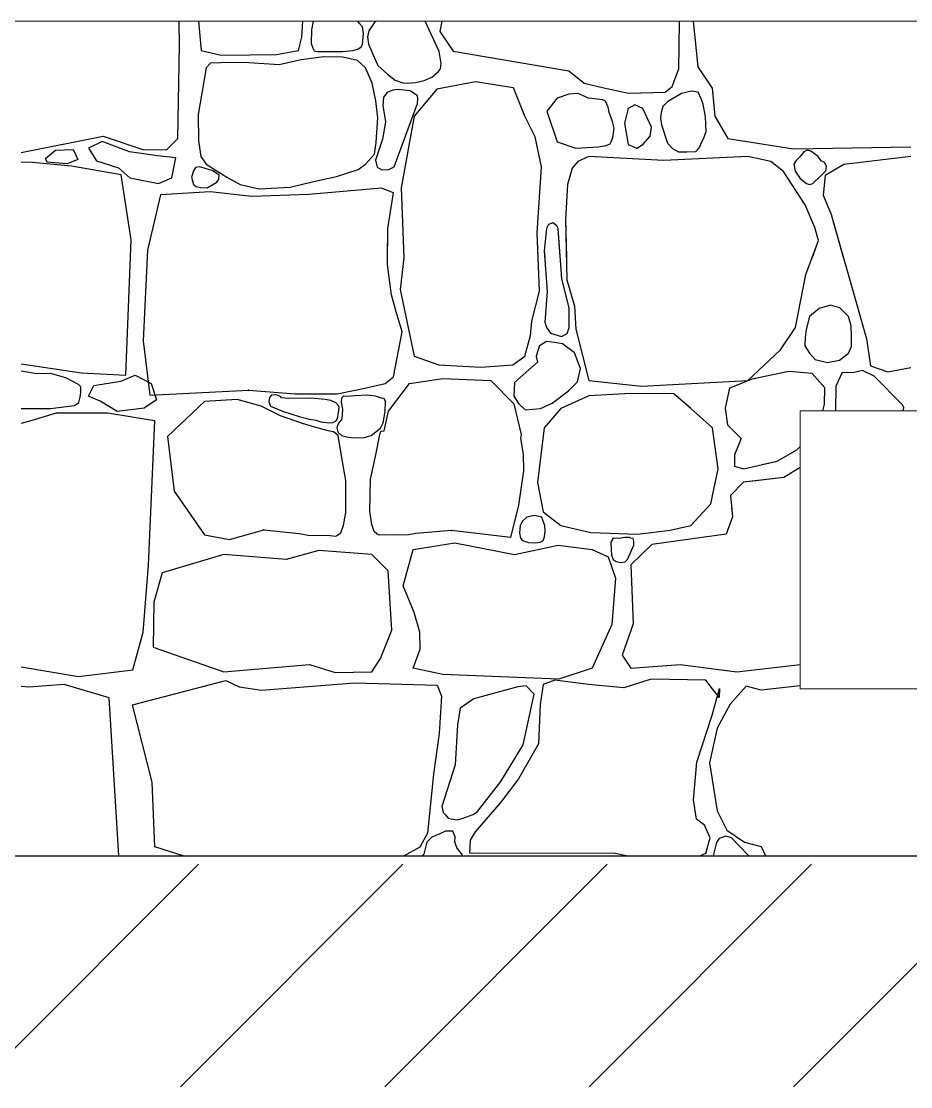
# Model space of a CAD drawing. Header units: feet. Extents: x -10410 to 374725, y -46422 to 88923.
# Drawn here: x 301213 to 302013, y -1258 to -300 of the extents above; entities that cross this region are included whole.
import ezdxf

# ---------------------------------------------------------------- set-up
doc = ezdxf.new("R2010")
doc.units = ezdxf.units.FT
doc.header["$MEASUREMENT"] = 0
for name, color, linetype, lineweight, true_color in [('2D - Общий_Ном._пера__118', 7, 'Continuous', 5, 0x573938), ('Конструктив - Стены Несущие_Ном._пера__87', 7, 'Continuous', 25, 0x6a6a6a), ('Местность - Рельеф_Ном._пера__93', 7, 'Continuous', 25, 0xa2a233)]:
    doc.layers.add(name, color=color, linetype=linetype, lineweight=lineweight, true_color=true_color)
doc.layers.add('Интерьер - Мебель_Ном._пера__7', color=7, linetype='Continuous', lineweight=20)
doc.layers.add('Конструктив - Перекрытия_Ном._пера__1', color=7, linetype='Continuous', lineweight=20)

# ---------------------------------------------------------------- blocks, each defined once
blk = doc.blocks.new('*X122')
at = {"layer": 'Конструктив - Стены Несущие_Ном._пера__87', "linetype": 'Continuous'}
for p, q in [((301355.03, -321.73), (301354.58, -300)), ((301372.03, -300), (301374.32, -326.23)), ((301464.89, -314.17), (301465.93, -300)), ((301475.07, -300), (301473.61, -307.78)), ((301516.79, -301.87), (301515.45, -300)), ((301519.52, -305.04), (301516.79, -301.87)), ((301520.44, -311.03), (301519.52, -305.04)), ((301530.57, -300.43), (301525.24, -308.52)), ((301531.75, -300), (301530.57, -300.43)), ((301588.65, -327.06), (301575.88, -300)), ((301590.87, -300), (301589.02, -309.1)), ((301804.42, -322.6), (301804.65, -300)), ((301816.88, -300), (301821.09, -341.05)), ((301462.06, -326.23), (301464.89, -314.17)), ((301473.61, -307.78), (301473.48, -319.93)), ((301519.65, -320.84), (301520.44, -311.03)), ((301525.24, -308.52), (301524.03, -313.95)), ((301524.03, -313.95), (301524.99, -320.62)), ((301589.02, -309.1), (301601.15, -326.94)), ((301353.54, -405.2), (301355.03, -321.73)), ((301473.48, -319.93), (301475, -324.14)), ((301475, -324.14), (301476, -326.52)), ((301510.89, -326.26), (301515.23, -325.18)), ((301515.23, -325.18), (301518.44, -322.83)), ((301518.44, -322.83), (301519.65, -320.84)), ((301524.99, -320.62), (301533.29, -339.82)), ((301803.95, -342.75), (301804.42, -322.6)), ((301374.32, -326.23), (301392.56, -330.32)), ((301392.56, -330.32), (301418.03, -330)), ((301418.03, -330), (301442.14, -329.9)), ((301442.14, -329.9), (301462.06, -326.23)), ((301464.47, -334.72), (301444.45, -339.12)), ((301484.81, -331.89), (301464.47, -334.72)), ((301476, -326.52), (301478.94, -327.06)), ((301478.94, -327.06), (301501.57, -327.06)), ((301501.9, -332.2), (301484.81, -331.89)), ((301501.57, -327.06), (301510.89, -326.26)), ((301515.1, -335.14), (301501.9, -332.2)), ((301522.23, -341.95), (301515.1, -335.14)), ((301590.4, -337.96), (301588.65, -327.06)), ((301601.15, -326.94), (301705.17, -344.64)), ((301379.04, -341.95), (301371.8, -383.78)), ((301382.81, -337.76), (301379.04, -341.95)), ((301391.83, -337.44), (301382.81, -337.76)), ((301412.69, -337.13), (301391.83, -337.44)), ((301444.45, -339.12), (301412.69, -337.13)), ((301528.1, -355.58), (301522.23, -341.95)), ((301533.29, -339.82), (301542.11, -347.44)), ((301588.03, -345.26), (301589.76, -342.65)), ((301589.76, -342.65), (301590.4, -337.96)), ((301705.17, -344.64), (301718.92, -355.56)), ((301797.93, -358.48), (301803.95, -342.75)), ((301821.09, -341.05), (301833.97, -360.13)), ((301542.11, -347.44), (301549.03, -352.84)), ((301549.03, -352.84), (301555.85, -355.36)), ((301567.29, -355.11), (301574.89, -353.3)), ((301574.89, -353.3), (301582.02, -350.17)), ((301582.02, -350.17), (301588.03, -345.26)), ((301531.46, -371.62), (301528.1, -355.58)), ((301546.96, -361.86), (301541.65, -364)), ((301551.71, -361.23), (301546.96, -361.86)), ((301562.29, -362.38), (301551.71, -361.23)), ((301555.85, -355.36), (301560.04, -355.67)), ((301560.04, -355.67), (301567.29, -355.11)), ((301569.06, -366.86), (301562.29, -362.38)), ((301586.54, -360.87), (301565.98, -385.14)), ((301621.22, -354.43), (301586.54, -360.87)), ((301655.4, -359.88), (301621.22, -354.43)), ((301665.55, -385.14), (301655.4, -359.88)), ((301718.92, -355.56), (301736.72, -359.7)), ((301736.72, -359.7), (301758.75, -364.69)), ((301758.75, -364.69), (301791.87, -363.59)), ((301791.87, -363.59), (301797.93, -358.48)), ((301815.31, -362.83), (301806.6, -364.8)), ((301821.53, -363.7), (301815.31, -362.83)), ((301824.07, -369.78), (301821.53, -363.7)), ((301833.97, -360.13), (301836.45, -385.14)), ((301533.34, -386.82), (301531.46, -371.62)), ((301538.57, -368.32), (301537.9, -375.98)), ((301541.65, -364), (301538.57, -368.32)), ((301568.91, -373.92), (301569.32, -369.67)), ((301569.32, -369.67), (301569.06, -366.86)), ((301694.53, -369.04), (301685.37, -380.68)), ((301705.11, -365.42), (301694.53, -369.04)), ((301713.11, -364.83), (301705.11, -365.42)), ((301714.83, -365.61), (301713.11, -364.83)), ((301722.76, -369.04), (301714.83, -365.61)), ((301735.7, -370.54), (301722.76, -369.04)), ((301738.12, -371.77), (301735.7, -370.54)), ((301740.49, -377.24), (301738.12, -371.77)), ((301793.85, -372.26), (301789.79, -376.53)), ((301806.6, -364.8), (301793.85, -372.26)), ((301825.84, -374.42), (301824.07, -369.78)), ((301537.9, -375.98), (301540.19, -390)), ((301548.15, -430.96), (301568.91, -373.92)), ((301685.37, -380.68), (301694.53, -408.42)), ((301741.34, -381.92), (301740.49, -377.24)), ((301744.46, -390.03), (301741.34, -381.92)), ((301758.43, -378.45), (301755.21, -391.58)), ((301764.52, -375.21), (301758.43, -378.45)), ((301771.56, -378.45), (301764.52, -375.21)), ((301779.48, -395.3), (301771.56, -378.45)), ((301788.21, -381.89), (301787.45, -387.15)), ((301789.79, -376.53), (301788.21, -381.89)), ((301827.95, -385.72), (301825.84, -374.42)), ((301371.8, -383.78), (301372.12, -407.58)), ((301531.77, -408.94), (301533.34, -386.82)), ((301540.19, -390), (301539.04, -397.45)), ((301565.98, -385.14), (301554.34, -449.54)), ((301674.72, -403.72), (301665.55, -385.14)), ((301746.05, -396.04), (301744.46, -390.03)), ((301755.21, -391.58), (301758.43, -410.65)), ((301787.45, -387.15), (301788.4, -393.07)), ((301828.52, -399.03), (301827.95, -385.72)), ((301836.45, -385.14), (301848.09, -405.45)), ((301539.04, -397.45), (301537.48, -406)), ((301744.75, -404.44), (301746.05, -396.04)), ((301778.24, -403.22), (301779.48, -395.3)), ((301788.4, -393.07), (301793.85, -409.41)), ((301826.27, -405.58), (301828.52, -399.03)), ((301212.66, -417.92), (301286.17, -403.22)), ((301285.27, -407.96), (301273.2, -414.14)), ((301309.99, -417.38), (301285.27, -407.96)), ((301286.17, -403.22), (301321.84, -415.11)), ((301343.14, -415.61), (301353.54, -405.2)), ((301372.12, -407.58), (301374.11, -421.52)), ((301530.2, -419.42), (301531.77, -408.94)), ((301537.48, -406), (301531.35, -424.85)), ((301680.41, -430.96), (301674.72, -403.72)), ((301694.53, -408.42), (301711.37, -414.12)), ((301731.68, -412.88), (301738.81, -411.62)), ((301738.81, -411.62), (301742.3, -410.28)), ((301742.3, -410.28), (301743.32, -408.42)), ((301743.32, -408.42), (301744.75, -404.44)), ((301758.43, -410.65), (301766.27, -413.92)), ((301766.27, -413.92), (301771.56, -410.65)), ((301771.56, -410.65), (301778.24, -403.22)), ((301793.85, -409.41), (301798.46, -414.39)), ((301822.83, -412.72), (301824.07, -409.41)), ((301824.07, -409.41), (301826.27, -405.58)), ((301848.09, -405.45), (301907.29, -414.61)), ((301234.34, -423.26), (301243.47, -415.91)), ((301243.47, -415.91), (301259.36, -415.32)), ((301259.36, -415.32), (301263.48, -424.15)), ((301273.2, -414.14), (301280.26, -425.33)), ((301335.31, -420.91), (301309.99, -417.38)), ((301321.84, -415.11), (301343.14, -415.61)), ((301351.8, -422.68), (301335.31, -420.91)), ((301522.23, -428.44), (301530.2, -419.42)), ((301711.37, -414.12), (301731.68, -412.88)), ((301798.46, -414.39), (301803.73, -417.22)), ((301803.73, -417.22), (301811.15, -417.31)), ((301811.15, -417.31), (301819.38, -417.12)), ((301819.38, -417.12), (301821.06, -415.11)), ((301821.06, -415.11), (301822.83, -412.72)), ((301907.29, -414.61), (302012.62, -412.96)), ((301916.56, -417.31), (301913.23, -421.55)), ((301919.71, -415.96), (301916.56, -417.31)), ((301922.89, -416.6), (301919.71, -415.96)), ((301929.33, -421.55), (301922.89, -416.6)), ((301222.77, -427), (301212.66, -426.49)), ((301257.69, -430.22), (301222.77, -427)), ((301235.81, -426.5), (301234.34, -423.26)), ((301253.77, -427.97), (301235.81, -426.5)), ((301263.48, -424.15), (301253.77, -427.97)), ((301302.47, -438.1), (301257.69, -430.22)), ((301280.26, -425.33), (301299.99, -431.8)), ((301347.97, -440.63), (301351.8, -422.68)), ((301373.29, -430.85), (301369.22, -431.52)), ((301384.94, -434.55), (301373.29, -430.85)), ((301374.11, -421.52), (301379.04, -428.44)), ((301379.04, -428.44), (301397.38, -439.97)), ((301515.63, -433.15), (301522.23, -428.44)), ((301531.35, -424.85), (301532.74, -431.22)), ((301713.35, -426.01), (301708.15, -431.95)), ((301723.26, -421.55), (301713.35, -426.01)), ((301790.63, -425.26), (301723.26, -421.55)), ((301866.07, -421.55), (301790.63, -425.26)), ((301886.73, -426.01), (301866.07, -421.55)), ((301898.12, -434.92), (301886.73, -426.01)), ((301909.63, -425.22), (301907.53, -428.48)), ((301907.53, -428.48), (301908.65, -434.72)), ((301913.23, -421.55), (301909.63, -425.22)), ((301932.09, -425.46), (301929.33, -421.55)), ((301935.03, -427), (301932.09, -425.46)), ((301936.92, -430.18), (301935.03, -427)), ((301952.36, -428.73), (301935.77, -438.64)), ((301936.39, -434.48), (301936.92, -430.18)), ((302012.62, -421.66), (301952.36, -428.73)), ((301299.99, -431.8), (301310.29, -440.63)), ((301311.43, -496.36), (301302.47, -438.1)), ((301367.53, -434.55), (301365.88, -440.07)), ((301365.88, -440.07), (301367.53, -446.68)), ((301369.22, -431.52), (301367.53, -434.55)), ((301390.58, -438.19), (301384.94, -434.55)), ((301390.28, -441.83), (301390.58, -438.19)), ((301397.38, -439.97), (301409.65, -446.68)), ((301475.58, -443.95), (301496.13, -439.44)), ((301496.13, -439.44), (301515.63, -433.15)), ((301532.74, -431.22), (301537.01, -433.51)), ((301537.01, -433.51), (301543.16, -433.2)), ((301543.16, -433.2), (301548.15, -430.96)), ((301676.7, -490.16), (301680.41, -430.96)), ((301708.15, -431.95), (301703.94, -446.81)), ((301917.69, -464.89), (301898.12, -434.92)), ((301908.65, -434.72), (301913.23, -441.36)), ((301929.33, -441.36), (301936.39, -434.48)), ((301935.77, -438.64), (301934.03, -456.22)), ((301310.29, -440.63), (301336.19, -445.93)), ((301336.19, -445.93), (301347.97, -440.63)), ((301367.53, -446.68), (301369.95, -448.44)), ((301369.95, -448.44), (301373.95, -449.35)), ((301373.95, -449.35), (301379.9, -449.66)), ((301379.9, -449.66), (301384.94, -446.68)), ((301384.94, -446.68), (301388.64, -444.56)), ((301388.64, -444.56), (301390.28, -441.83)), ((301409.65, -446.68), (301426.73, -450.66)), ((301426.73, -450.66), (301454.62, -449.09)), ((301454.62, -449.09), (301475.58, -443.95)), ((301536.61, -450.04), (301471.41, -455.71)), ((301547.53, -454.13), (301536.61, -450.04)), ((301554.34, -449.54), (301556.82, -512.7)), ((301703.94, -446.81), (301702.21, -478.02)), ((301913.23, -441.36), (301918.81, -445.77)), ((301918.81, -445.77), (301921.66, -446.61)), ((301921.66, -446.61), (301924.6, -445.73)), ((301924.6, -445.73), (301926.64, -443.62)), ((301926.64, -443.62), (301929.33, -441.36)), ((301337.74, -455.95), (301326.08, -505.69)), ((301382.54, -453.21), (301337.74, -455.95)), ((301419.89, -457.38), (301382.54, -453.21)), ((301471.41, -455.71), (301419.89, -457.38)), ((301542.45, -486.22), (301547.53, -454.13)), ((301934.03, -456.22), (301941.07, -473.8)), ((301926.36, -485.2), (301917.69, -464.89)), ((301702.21, -478.02), (301703.45, -532.26)), ((301941.07, -473.8), (301962.52, -549.6)), ((301541.94, -518.74), (301542.45, -486.22)), ((301684.9, -486.22), (301683.04, -506.36)), ((301686.76, -482.7), (301684.9, -486.22)), ((301690.7, -481.27), (301686.76, -482.7)), ((301694.47, -483.79), (301690.7, -481.27)), ((301695.52, -486.22), (301694.47, -483.79)), ((301698.7, -531.62), (301695.52, -486.22)), ((301929.82, -497.09), (301926.36, -485.2)), ((301306.73, -617.96), (301311.43, -496.36)), ((301678.68, -542.66), (301676.7, -490.16)), ((301918.43, -527.56), (301929.82, -497.09)), ((301326.08, -505.69), (301322.19, -587.1)), ((301683.04, -506.36), (301685.79, -542.87)), ((301556.82, -512.7), (301553.35, -541.18)), ((301545.78, -545.92), (301541.94, -518.74)), ((301705.5, -557.67), (301698.7, -531.62)), ((301703.45, -532.26), (301710.13, -556.04)), ((301909.02, -575.11), (301918.43, -527.56)), ((301553.35, -541.18), (301565.98, -601.12)), ((301671.99, -569.66), (301678.68, -542.66)), ((301685.79, -542.87), (301683.62, -570.47)), ((301549.95, -561.09), (301545.78, -545.92)), ((301940.51, -555.18), (301930.3, -558.1)), ((301948.76, -557.67), (301940.51, -555.18)), ((301962.52, -549.6), (301972.92, -585.27)), ((301555.28, -579.1), (301549.95, -561.09)), ((301705.33, -575.11), (301705.5, -557.67)), ((301710.13, -556.04), (301711.37, -576.6)), ((301930.3, -558.1), (301921.53, -565.26)), ((301956.75, -565.26), (301948.76, -557.67)), ((301670.75, -582.54), (301671.99, -569.66)), ((301683.62, -570.47), (301684.9, -575.11)), ((301921.53, -565.26), (301918.73, -576.96)), ((301959.06, -573.86), (301956.75, -565.26)), ((301959.33, -583.24), (301959.06, -573.86)), ((301547.53, -619.45), (301555.28, -579.1)), ((301665.55, -601.12), (301670.75, -582.54)), ((301684.9, -575.11), (301688.59, -580.25)), ((301688.59, -580.25), (301698.53, -583.33)), ((301698.53, -583.33), (301703.62, -580.7)), ((301703.62, -580.7), (301705.33, -575.11)), ((301711.37, -576.6), (301723.26, -622.91)), ((301895.64, -595.17), (301909.02, -575.11)), ((301918.73, -576.96), (301917.56, -584.2)), ((301959.37, -592.24), (301959.33, -583.24)), ((301322.19, -587.1), (301328.17, -636.12)), ((301678.85, -591.77), (301677.02, -597.18)), ((301684.9, -587.83), (301678.85, -591.77)), ((301692.3, -588.73), (301684.9, -587.83)), ((301699.29, -589.85), (301692.3, -588.73)), ((301710.31, -598.15), (301699.29, -589.85)), ((301917.56, -584.2), (301917.47, -591.67)), ((301917.47, -591.67), (301921.53, -598.39)), ((301956.75, -598.39), (301959.37, -592.24)), ((301972.92, -585.27), (301976.39, -609.79)), ((301565.98, -601.12), (301588.28, -608.79)), ((301654.65, -608.79), (301665.55, -601.12)), ((301677.02, -597.18), (301675.64, -601.4)), ((301675.64, -601.4), (301677.02, -606.35)), ((301715.71, -612.14), (301710.31, -598.15)), ((301866.07, -622.91), (301895.64, -595.17)), ((301921.53, -598.39), (301926.77, -604.02)), ((301948.55, -604.72), (301956.75, -598.39)), ((301212.66, -607.77), (301266.85, -615.98)), ((301588.28, -608.79), (301625.92, -611.02)), ((301625.92, -611.02), (301654.65, -608.79)), ((301677.02, -606.35), (301656.26, -624.77)), ((301712.86, -624.22), (301715.71, -612.14)), ((301926.77, -604.02), (301937.9, -606.77)), ((301937.9, -606.77), (301948.55, -604.72)), ((301976.39, -609.79), (301991.99, -614.99)), ((301991.99, -614.99), (302012.62, -611.19)), ((301216.05, -615.17), (301212.66, -614.38)), ((301226.74, -616.93), (301216.05, -615.17)), ((301238.87, -616.72), (301226.74, -616.93)), ((301252.58, -620.35), (301238.87, -616.72)), ((301258.48, -623.6), (301252.58, -620.35)), ((301266.85, -615.98), (301306.73, -617.96)), ((301302.11, -623.62), (301315.11, -618.2)), ((301315.11, -618.2), (301329.55, -625.42)), ((301539.94, -625.46), (301547.53, -619.45)), ((301561.77, -625.64), (301591.74, -620.93)), ((301591.74, -620.93), (301634.84, -622.91)), ((301870.13, -621.67), (301849.58, -629.85)), ((301903.08, -614.74), (301870.13, -621.67)), ((301924.13, -616.47), (301903.08, -614.74)), ((301935.27, -629.35), (301924.13, -616.47)), ((301950.9, -615.72), (301945.32, -628.11)), ((301960.59, -616.07), (301950.9, -615.72)), ((301969.23, -613.84), (301960.59, -616.07)), ((301979.61, -618.95), (301969.23, -613.84)), ((302005.37, -644.71), (301979.61, -618.95)), ((301264.04, -626.35), (301258.48, -623.6)), ((301266.14, -628.67), (301264.04, -626.35)), ((301266.19, -633.79), (301266.14, -628.67)), ((301273.22, -636.98), (301277.92, -627.23)), ((301277.92, -627.23), (301302.11, -623.62)), ((301328.17, -636.12), (301416.89, -631.63)), ((301329.55, -625.42), (301334.25, -640.23)), ((301416.89, -631.63), (301459.03, -634.79)), ((301496.76, -634.79), (301521.77, -629.79)), ((301521.77, -629.79), (301539.94, -625.46)), ((301542.86, -650.34), (301561.77, -625.64)), ((301634.84, -622.91), (301655.81, -643.95)), ((301656.26, -624.77), (301655.66, -636.97)), ((301690.22, -643.29), (301704.89, -632.02)), ((301704.89, -632.02), (301712.86, -624.22)), ((301723.26, -622.91), (301770.57, -627.87)), ((301770.57, -627.87), (301866.07, -622.91)), ((301849.58, -629.85), (301845.84, -647.78)), ((301935.03, -644.21), (301935.27, -629.35)), ((301945.32, -628.11), (301944.99, -650)), ((301264.54, -642.61), (301265.7, -637.76)), ((301265.7, -637.76), (301266.19, -633.79)), ((301283.69, -641.31), (301273.22, -636.98)), ((301298.86, -650.7), (301283.69, -641.31)), ((301334.25, -640.23), (301323.05, -647.81)), ((301377.56, -641.6), (301344.29, -673.3)), ((301406.73, -640), (301377.56, -641.6)), ((301428.52, -645.89), (301406.73, -640)), ((301435.9, -638.16), (301435.25, -642.1)), ((301437.64, -636.14), (301435.9, -638.16)), ((301441.25, -635.8), (301437.64, -636.14)), ((301443.83, -636.31), (301441.25, -635.8)), ((301445.78, -637.22), (301443.83, -636.31)), ((301446.84, -638.39), (301445.78, -637.22)), ((301453.29, -638.93), (301446.84, -638.39)), ((301473.19, -638.86), (301453.29, -638.93)), ((301459.03, -634.79), (301496.76, -634.79)), ((301485.96, -640.03), (301473.19, -638.86)), ((301491, -640.85), (301485.96, -640.03)), ((301495.57, -643.02), (301491, -640.85)), ((301500.65, -638.86), (301500.41, -642.62)), ((301502.49, -637.07), (301500.65, -638.86)), ((301504.72, -637.28), (301502.49, -637.07)), ((301512.69, -636.73), (301504.72, -637.28)), ((301523.84, -636.2), (301512.69, -636.73)), ((301531.16, -636.91), (301523.84, -636.2)), ((301536.63, -638.86), (301531.16, -636.91)), ((301539.05, -639.17), (301536.63, -638.86)), ((301540.26, -641.85), (301539.05, -639.17)), ((301655.66, -636.97), (301659.97, -643.57)), ((301723.26, -636.53), (301698, -648.18)), ((301760.91, -634.55), (301723.26, -636.53)), ((301799.55, -634.8), (301760.91, -634.55)), ((301814.9, -648.18), (301799.55, -634.8)), ((301212.66, -647.93), (301238.87, -647.93)), ((301238.87, -647.93), (301260.63, -645.25)), ((301260.63, -645.25), (301264.54, -642.61)), ((301323.05, -647.81), (301298.86, -650.7)), ((301445.66, -654.71), (301428.52, -645.89)), ((301435.25, -642.1), (301436.94, -645.89)), ((301436.94, -645.89), (301447.69, -650.38)), ((301447.69, -650.38), (301462.73, -655.23)), ((301497.41, -644.69), (301495.57, -643.02)), ((301498.52, -646.91), (301497.41, -644.69)), ((301498.01, -652.07), (301498.27, -649.45)), ((301498.27, -649.45), (301498.52, -646.91)), ((301500.41, -642.62), (301501.57, -648.69)), ((301501.57, -648.69), (301500.93, -657.66)), ((301538.28, -660.79), (301539.86, -650.85)), ((301539.08, -668.2), (301542.86, -650.34)), ((301539.86, -650.85), (301540.26, -641.85)), ((301655.81, -643.95), (301662.23, -671.33)), ((301659.97, -643.57), (301665.92, -649.25)), ((301665.92, -649.25), (301679.67, -648.18)), ((301679.67, -648.18), (301690.22, -643.29)), ((301698, -648.18), (301682.89, -665.27)), ((301834.22, -665.51), (301814.9, -648.18)), ((301845.84, -647.78), (301847.84, -662.79)), ((301933.67, -650), (301935.03, -644.21)), ((302006.33, -647.32), (302005.37, -644.71)), ((302005.95, -650), (302006.33, -647.32)), ((301221.28, -659.07), (301212.66, -661.56)), ((301244.07, -652.14), (301221.28, -659.07)), ((301267.1, -652.14), (301244.07, -652.14)), ((301290.13, -652.14), (301267.1, -652.14)), ((301332.73, -659.17), (301290.13, -652.14)), ((301327.04, -788.81), (301332.73, -659.17)), ((301465.66, -661.54), (301445.66, -654.71)), ((301462.73, -655.23), (301471.8, -657.67)), ((301471.8, -657.67), (301477.5, -658.65)), ((301477.5, -658.65), (301482.07, -660.16)), ((301482.07, -660.16), (301489.57, -660.83)), ((301489.57, -660.83), (301492.99, -660.56)), ((301492.99, -660.56), (301495.57, -659.29)), ((301495.57, -659.29), (301496.83, -657.71)), ((301496.83, -657.71), (301497.34, -655.44)), ((301497.34, -655.44), (301498.01, -652.07)), ((301500.93, -657.66), (301498.04, -661.08)), ((301476.64, -664.9), (301465.66, -661.54)), ((301488.52, -668.05), (301476.64, -664.9)), ((301493.59, -669.04), (301488.52, -668.05)), ((301497.56, -672.28), (301493.59, -669.04)), ((301498.04, -661.08), (301496.46, -665.05)), ((301496.46, -665.05), (301497.28, -669.31)), ((301497.28, -669.31), (301500.65, -672.28)), ((301527.45, -672.28), (301535.84, -665.76)), ((301535.02, -671.33), (301536.1, -668.49)), ((301535.84, -665.76), (301538.28, -660.79)), ((301536.1, -668.49), (301539.08, -668.2)), ((301682.89, -665.27), (301676.94, -714.55)), ((301839.42, -702.42), (301834.22, -665.51)), ((301847.84, -662.79), (301860.23, -674.92)), ((301344.29, -673.3), (301350.18, -722.36)), ((301500.65, -690.7), (301497.56, -672.28)), ((301500.65, -672.28), (301505.09, -673.57)), ((301505.09, -673.57), (301512.11, -674.28)), ((301512.11, -674.28), (301521.34, -674.15)), ((301521.34, -674.15), (301527.45, -672.28)), ((301531.43, -689.66), (301535.02, -671.33)), ((301662.23, -671.33), (301661.72, -675.1)), ((301661.72, -675.1), (301664.13, -689.21)), ((301860.23, -674.92), (301854.03, -689.54)), ((301664.13, -689.21), (301664.31, -704.04)), ((301892.42, -695.48), (301910.26, -685.33)), ((301910.26, -685.33), (301913.1, -682.18)), ((301504.64, -712.8), (301500.65, -690.7)), ((301526.84, -711.64), (301531.43, -689.66)), ((301854.03, -689.54), (301854.28, -699.94)), ((301862.21, -702.17), (301892.42, -695.48)), ((301664.31, -704.04), (301659.73, -734.95)), ((301832.73, -733.87), (301839.42, -702.42)), ((301854.28, -699.94), (301862.21, -702.17)), ((301913.1, -701.18), (301898.37, -710.1)), ((301504.64, -741.65), (301504.64, -712.8)), ((301526.05, -740.49), (301526.84, -711.64)), ((301676.94, -714.55), (301682.15, -741.06)), ((301862.21, -714.31), (301850.57, -726.19)), ((301898.37, -710.1), (301862.21, -714.31)), ((301350.18, -722.36), (301377.56, -761.6)), ((301850.57, -726.19), (301852.3, -745.51)), ((301659.73, -734.95), (301652.54, -763.9)), ((301814.9, -753.19), (301832.73, -733.87)), ((301502.56, -753.31), (301504.64, -741.65)), ((301527.82, -752.2), (301526.05, -740.49)), ((301667.49, -745.63), (301663.57, -749.23)), ((301674.15, -744.15), (301667.49, -745.63)), ((301680.81, -745.69), (301674.15, -744.15)), ((301682.15, -749.23), (301680.81, -745.69)), ((301682.15, -741.06), (301698, -753.19)), ((301852.3, -745.51), (301846.6, -761.12)), ((301500.11, -759.61), (301502.56, -753.31)), ((301530.09, -758.55), (301527.82, -752.2)), ((301661.25, -753.35), (301660.8, -759.68)), ((301663.57, -749.23), (301661.25, -753.35)), ((301683.67, -753.06), (301682.15, -749.23)), ((301683.9, -758.36), (301683.67, -753.06)), ((301698, -753.19), (301724.99, -759.63)), ((301796.33, -757.4), (301814.9, -753.19)), ((301377.56, -761.6), (301399.79, -765.82)), ((301399.79, -765.82), (301430.67, -757)), ((301430.67, -757), (301462.6, -760.54)), ((301462.6, -760.54), (301470.58, -761.99)), ((301470.58, -761.99), (301490.44, -762.34)), ((301490.44, -762.34), (301495.57, -762.92)), ((301495.57, -762.92), (301497.56, -761.6)), ((301497.56, -761.6), (301500.11, -759.61)), ((301532.58, -760.62), (301530.09, -758.55)), ((301534.54, -762), (301532.58, -760.62)), ((301539.68, -761.55), (301534.54, -762)), ((301559.54, -761.75), (301539.68, -761.55)), ((301567.56, -760.51), (301559.54, -761.75)), ((301599.58, -757.85), (301567.56, -760.51)), ((301652.54, -763.9), (301599.58, -757.85)), ((301660.8, -759.68), (301661.67, -764.6)), ((301661.67, -764.6), (301663.57, -766.81)), ((301682.15, -766.81), (301683.12, -763.48)), ((301683.12, -763.48), (301683.9, -758.36)), ((301724.99, -759.63), (301766.85, -760.87)), ((301745.11, -764.6), (301742.79, -768.05)), ((301750.45, -765.02), (301745.11, -764.6)), ((301755.53, -763.96), (301750.45, -765.02)), ((301759.65, -764.09), (301755.53, -763.96)), ((301760.94, -764.6), (301759.65, -764.09)), ((301762.96, -764.89), (301760.94, -764.6)), ((301763.58, -767.34), (301762.96, -764.89)), ((301766.85, -760.87), (301796.33, -757.4)), ((301846.6, -761.12), (301779.73, -770.28)), ((301556.08, -807.43), (301565.24, -774.74)), ((301565.24, -774.74), (301602.64, -768.8)), ((301602.64, -768.8), (301656.14, -779.2)), ((301656.14, -779.2), (301695.52, -771.02)), ((301663.57, -766.81), (301668.87, -768.63)), ((301668.87, -768.63), (301675.18, -768.69)), ((301675.18, -768.69), (301679.23, -768.3)), ((301679.23, -768.3), (301682.15, -766.81)), ((301695.52, -771.02), (301725.98, -774.74)), ((301725.98, -774.74), (301740.6, -781.43)), ((301742.79, -768.05), (301743.08, -774.67)), ((301743.08, -774.67), (301743.6, -779.95)), ((301757.85, -783.65), (301763.7, -770.75)), ((301779.73, -770.28), (301760.91, -788.61)), ((301763.7, -770.75), (301763.58, -767.34)), ((301394.79, -779.2), (301339.31, -795.8)), ((301450.81, -783.9), (301394.79, -779.2)), ((301480.29, -775.73), (301450.81, -783.9)), ((301527.85, -779.2), (301480.29, -775.73)), ((301542.7, -794.06), (301527.85, -779.2)), ((301740.6, -781.43), (301747.04, -800.5)), ((301743.6, -779.95), (301745.11, -783.65)), ((301745.11, -783.65), (301747.78, -785.55)), ((301755.66, -785.87), (301757.85, -783.65)), ((301322.38, -848.96), (301327.04, -788.81)), ((301545.92, -847.31), (301542.7, -794.06)), ((301747.78, -785.55), (301751.9, -786.41)), ((301751.9, -786.41), (301755.66, -785.87)), ((301760.91, -788.61), (301763.14, -841.61)), ((301339.31, -795.8), (301331.79, -822.26)), ((301747.04, -800.5), (301743.82, -842.11)), ((301565.98, -831.46), (301556.08, -807.43)), ((301331.79, -822.26), (301331.3, -862.56)), ((301571.19, -849.04), (301565.98, -831.46)), ((301743.82, -842.11), (301725.98, -881.49)), ((301763.14, -841.61), (301753.23, -869.85)), ((301312.99, -883.06), (301322.38, -848.96)), ((301535.77, -872.82), (301545.92, -847.31)), ((301571.43, -864.4), (301571.19, -849.04)), ((301331.3, -862.56), (301394.79, -884.71)), ((301565.24, -881.49), (301571.43, -864.4)), ((301753.23, -869.85), (301760.91, -881.49)), ((301212.66, -880.27), (301264.13, -888.92)), ((301394.79, -884.71), (301471.87, -878.02)), ((301471.87, -878.02), (301494.9, -885.45)), ((301527.85, -884.71), (301535.77, -872.82)), ((301760.91, -881.49), (301805.24, -878.27)), ((301805.24, -878.27), (301856.26, -884.71)), ((301856.26, -884.71), (301913.1, -878.23)), ((301264.13, -888.92), (301312.99, -883.06)), ((301494.9, -885.45), (301527.85, -884.71)), ((301591.74, -887.19), (301565.24, -881.49)), ((301636.08, -888.92), (301591.74, -887.19)), ((301696.02, -891.4), (301636.08, -888.92)), ((301725.98, -881.49), (301696.02, -891.4)), ((301219.55, -898.58), (301212.66, -897.85)), ((301251.25, -896.1), (301219.55, -898.58)), ((301291.81, -908.23), (301251.25, -896.1)), ((301312.66, -914.51), (301396.57, -892.63)), ((301396.57, -892.63), (301408.71, -898.33)), ((301408.71, -898.33), (301428.72, -901.3)), ((301428.72, -901.3), (301512.69, -894.62)), ((301512.69, -894.62), (301586.74, -896.85)), ((301586.74, -896.85), (301590.71, -906.75)), ((301659.36, -898.33), (301619.71, -909.06)), ((301666.79, -897.34), (301659.36, -898.33)), ((301673.83, -904.76), (301666.79, -897.34)), ((301682.15, -896.1), (301679.42, -914.18)), ((301692.55, -892.14), (301682.15, -896.1)), ((301722.76, -896.1), (301692.55, -892.14)), ((301754.47, -899.07), (301722.76, -896.1)), ((301779.24, -891.4), (301754.47, -899.07)), ((301828.28, -892.14), (301779.24, -891.4)), ((301840.41, -907.74), (301828.28, -892.14)), ((301833.97, -923.84), (301840.66, -899.82)), ((301840.66, -899.82), (301840.41, -907.74)), ((301864.68, -897.59), (301850.32, -913.94)), ((301878.06, -901.3), (301864.68, -897.59)), ((301913.1, -897.48), (301878.06, -901.3)), ((301300.37, -1050), (301291.81, -908.23)), ((301590.71, -906.75), (301588.48, -940.19)), ((301619.71, -909.06), (301607.35, -917.4)), ((301664.07, -950.34), (301673.83, -904.76)), ((301330.33, -983.92), (301312.66, -914.51)), ((301607.35, -917.4), (301604.87, -932.51)), ((301679.42, -914.18), (301677.94, -949.35)), ((301850.32, -913.94), (301838.43, -935.48)), ((301820.35, -965.95), (301833.97, -923.84)), ((301604.87, -932.51), (301602.89, -968.42)), ((301838.43, -935.48), (301831.74, -966.44)), ((301588.48, -940.19), (301583.52, -976.85)), ((301644, -983.29), (301664.07, -950.34)), ((301677.94, -949.35), (301659.85, -981.06)), ((301817.38, -999.88), (301820.35, -965.95)), ((301831.74, -966.44), (301838.68, -1009.79)), ((301602.89, -968.42), (301590.9, -1005.83)), ((301332.64, -1041.97), (301330.33, -983.92)), ((301583.52, -976.85), (301577.87, -1029.85)), ((301622.95, -1010.28), (301644, -983.29)), ((301659.85, -981.06), (301644, -1001.86)), ((301644, -1001.86), (301620.97, -1028.61)), ((301820.1, -1017.22), (301817.38, -999.88)), ((301590.9, -1005.83), (301592.19, -1011.15)), ((301592.19, -1011.15), (301594.22, -1013.25)), ((301594.22, -1013.25), (301596.47, -1016.25)), ((301609.33, -1016.47), (301619.1, -1013.09)), ((301619.1, -1013.09), (301622.95, -1010.28)), ((301838.68, -1009.79), (301847.1, -1027.12)), ((301596.47, -1016.25), (301599.29, -1016.79)), ((301599.29, -1016.79), (301604.81, -1017.83)), ((301604.81, -1017.83), (301609.33, -1016.47)), ((301827.04, -1022.67), (301820.1, -1017.22)), ((301832.24, -1034.06), (301827.04, -1022.67)), ((301577.87, -1029.85), (301571.14, -1042.23)), ((301581.99, -1033.39), (301577.33, -1037.77)), ((301589.1, -1030.23), (301581.99, -1033.39)), ((301594.31, -1027.99), (301589.1, -1030.23)), ((301600.91, -1028.11), (301594.31, -1027.99)), ((301603, -1033.01), (301600.91, -1028.11)), ((301602.64, -1037.77), (301603, -1033.01)), ((301620.97, -1028.61), (301616.51, -1036.14)), ((301828.28, -1047.68), (301832.24, -1034.06)), ((301846.29, -1032.42), (301840.25, -1034.56)), ((301851.52, -1034.02), (301846.29, -1032.42)), ((301847.1, -1027.12), (301863.2, -1037.77)), ((301866.07, -1049.36), (301851.52, -1034.02)), ((301358.19, -1050), (301332.64, -1041.97)), ((301571.14, -1042.23), (301557.1, -1050)), ((301577.33, -1037.77), (301574.85, -1048.61)), ((301604.35, -1042.7), (301602.64, -1037.77)), ((301609.58, -1049.66), (301604.35, -1042.7)), ((301615.97, -1042.43), (301615.89, -1047.3)), ((301616.51, -1036.14), (301615.97, -1042.43)), ((301838.03, -1038.29), (301835.07, -1050)), ((301840.25, -1034.56), (301838.03, -1038.29)), ((301863.2, -1037.77), (301878.06, -1041.74)), ((301878.06, -1041.74), (301882.1, -1050)), ((301574.85, -1048.61), (301573.13, -1050)), ((301609.66, -1050), (301609.58, -1049.66)), ((301615.89, -1047.3), (301618.49, -1047.68)), ((301618.49, -1047.68), (301745.3, -1047.43)), ((301745.3, -1047.43), (301758.59, -1050)), ((301823.09, -1050), (301828.28, -1047.68)), ((301866.93, -1050), (301866.07, -1049.36))]:
    blk.add_line(p, q, dxfattribs=at)
for p in [(301758.43, -378.45), (301771.56, -410.65), (301929.33, -441.36), (301416.89, -631.63), (301430.67, -757), (301497.56, -761.6), (301497.56, -761.6), (301532.58, -760.62), (301532.58, -760.62), (301599.58, -757.85), (301602.64, -1037.77), (301828.28, -1047.68)]:
    blk.add_point(p, dxfattribs=at)
blk = doc.blocks.new('Штриховка_61', base_point=(0, 0))
at = {"layer": 'Конструктив - Стены Несущие_Ном._пера__87', "linetype": 'Continuous'}
blk.add_blockref('*X122', (0, 0), dxfattribs=at)
blk = doc.blocks.new('*X126')
at = {"layer": 'Конструктив - Стены Несущие_Ном._пера__87', "linetype": 'Continuous'}
for p, q in [((301355.03, -321.73), (301354.58, -300)), ((301372.03, -300), (301374.32, -326.23)), ((301464.89, -314.17), (301465.93, -300)), ((301475.07, -300), (301473.61, -307.78)), ((301516.79, -301.87), (301515.45, -300)), ((301519.52, -305.04), (301516.79, -301.87)), ((301520.44, -311.03), (301519.52, -305.04)), ((301530.57, -300.43), (301525.24, -308.52)), ((301531.75, -300), (301530.57, -300.43)), ((301588.65, -327.06), (301575.88, -300)), ((301590.87, -300), (301589.02, -309.1)), ((301804.42, -322.6), (301804.65, -300)), ((301816.88, -300), (301821.09, -341.05)), ((301462.06, -326.23), (301464.89, -314.17)), ((301473.61, -307.78), (301473.48, -319.93)), ((301519.65, -320.84), (301520.44, -311.03)), ((301525.24, -308.52), (301524.03, -313.95)), ((301524.03, -313.95), (301524.99, -320.62)), ((301589.02, -309.1), (301601.15, -326.94)), ((301353.54, -405.2), (301355.03, -321.73)), ((301473.48, -319.93), (301475, -324.14)), ((301475, -324.14), (301476, -326.52)), ((301510.89, -326.26), (301515.23, -325.18)), ((301515.23, -325.18), (301518.44, -322.83)), ((301518.44, -322.83), (301519.65, -320.84)), ((301524.99, -320.62), (301533.29, -339.82)), ((301803.95, -342.75), (301804.42, -322.6)), ((301374.32, -326.23), (301392.56, -330.32)), ((301392.56, -330.32), (301418.03, -330)), ((301418.03, -330), (301442.14, -329.9)), ((301442.14, -329.9), (301462.06, -326.23)), ((301464.47, -334.72), (301444.45, -339.12)), ((301484.81, -331.89), (301464.47, -334.72)), ((301476, -326.52), (301478.94, -327.06)), ((301478.94, -327.06), (301501.57, -327.06)), ((301501.9, -332.2), (301484.81, -331.89)), ((301501.57, -327.06), (301510.89, -326.26)), ((301515.1, -335.14), (301501.9, -332.2)), ((301522.23, -341.95), (301515.1, -335.14)), ((301590.4, -337.96), (301588.65, -327.06)), ((301601.15, -326.94), (301705.17, -344.64)), ((301379.04, -341.95), (301371.8, -383.78)), ((301382.81, -337.76), (301379.04, -341.95)), ((301391.83, -337.44), (301382.81, -337.76)), ((301412.69, -337.13), (301391.83, -337.44)), ((301444.45, -339.12), (301412.69, -337.13)), ((301528.1, -355.58), (301522.23, -341.95)), ((301533.29, -339.82), (301542.11, -347.44)), ((301588.03, -345.26), (301589.76, -342.65)), ((301589.76, -342.65), (301590.4, -337.96)), ((301705.17, -344.64), (301718.92, -355.56)), ((301797.93, -358.48), (301803.95, -342.75)), ((301821.09, -341.05), (301833.97, -360.13)), ((301542.11, -347.44), (301549.03, -352.84)), ((301549.03, -352.84), (301555.85, -355.36)), ((301567.29, -355.11), (301574.89, -353.3)), ((301574.89, -353.3), (301582.02, -350.17)), ((301582.02, -350.17), (301588.03, -345.26)), ((301531.46, -371.62), (301528.1, -355.58)), ((301546.96, -361.86), (301541.65, -364)), ((301551.71, -361.23), (301546.96, -361.86)), ((301562.29, -362.38), (301551.71, -361.23)), ((301555.85, -355.36), (301560.04, -355.67)), ((301560.04, -355.67), (301567.29, -355.11)), ((301569.06, -366.86), (301562.29, -362.38)), ((301586.54, -360.87), (301565.98, -385.14)), ((301621.22, -354.43), (301586.54, -360.87)), ((301655.4, -359.88), (301621.22, -354.43)), ((301665.55, -385.14), (301655.4, -359.88)), ((301718.92, -355.56), (301736.72, -359.7)), ((301736.72, -359.7), (301758.75, -364.69)), ((301758.75, -364.69), (301791.87, -363.59)), ((301791.87, -363.59), (301797.93, -358.48)), ((301815.31, -362.83), (301806.6, -364.8)), ((301821.53, -363.7), (301815.31, -362.83)), ((301824.07, -369.78), (301821.53, -363.7)), ((301833.97, -360.13), (301836.45, -385.14)), ((301533.34, -386.82), (301531.46, -371.62)), ((301538.57, -368.32), (301537.9, -375.98)), ((301541.65, -364), (301538.57, -368.32)), ((301568.91, -373.92), (301569.32, -369.67)), ((301569.32, -369.67), (301569.06, -366.86)), ((301694.53, -369.04), (301685.37, -380.68)), ((301705.11, -365.42), (301694.53, -369.04)), ((301713.11, -364.83), (301705.11, -365.42)), ((301714.83, -365.61), (301713.11, -364.83)), ((301722.76, -369.04), (301714.83, -365.61)), ((301735.7, -370.54), (301722.76, -369.04)), ((301738.12, -371.77), (301735.7, -370.54)), ((301740.49, -377.24), (301738.12, -371.77)), ((301793.85, -372.26), (301789.79, -376.53)), ((301806.6, -364.8), (301793.85, -372.26)), ((301825.84, -374.42), (301824.07, -369.78)), ((301537.9, -375.98), (301540.19, -390)), ((301548.15, -430.96), (301568.91, -373.92)), ((301685.37, -380.68), (301694.53, -408.42)), ((301741.34, -381.92), (301740.49, -377.24)), ((301744.46, -390.03), (301741.34, -381.92)), ((301758.43, -378.45), (301755.21, -391.58)), ((301764.52, -375.21), (301758.43, -378.45)), ((301771.56, -378.45), (301764.52, -375.21)), ((301779.48, -395.3), (301771.56, -378.45)), ((301788.21, -381.89), (301787.45, -387.15)), ((301789.79, -376.53), (301788.21, -381.89)), ((301827.95, -385.72), (301825.84, -374.42)), ((301371.8, -383.78), (301372.12, -407.58)), ((301531.77, -408.94), (301533.34, -386.82)), ((301540.19, -390), (301539.04, -397.45)), ((301565.98, -385.14), (301554.34, -449.54)), ((301674.72, -403.72), (301665.55, -385.14)), ((301746.05, -396.04), (301744.46, -390.03)), ((301755.21, -391.58), (301758.43, -410.65)), ((301787.45, -387.15), (301788.4, -393.07)), ((301828.52, -399.03), (301827.95, -385.72)), ((301836.45, -385.14), (301848.09, -405.45)), ((301539.04, -397.45), (301537.48, -406)), ((301744.75, -404.44), (301746.05, -396.04)), ((301778.24, -403.22), (301779.48, -395.3)), ((301788.4, -393.07), (301793.85, -409.41)), ((301826.27, -405.58), (301828.52, -399.03)), ((301212.66, -417.92), (301286.17, -403.22)), ((301285.27, -407.96), (301273.2, -414.14)), ((301309.99, -417.38), (301285.27, -407.96)), ((301286.17, -403.22), (301321.84, -415.11)), ((301343.14, -415.61), (301353.54, -405.2)), ((301372.12, -407.58), (301374.11, -421.52)), ((301530.2, -419.42), (301531.77, -408.94)), ((301537.48, -406), (301531.35, -424.85)), ((301680.41, -430.96), (301674.72, -403.72)), ((301694.53, -408.42), (301711.37, -414.12)), ((301731.68, -412.88), (301738.81, -411.62)), ((301738.81, -411.62), (301742.3, -410.28)), ((301742.3, -410.28), (301743.32, -408.42)), ((301743.32, -408.42), (301744.75, -404.44)), ((301758.43, -410.65), (301766.27, -413.92)), ((301766.27, -413.92), (301771.56, -410.65)), ((301771.56, -410.65), (301778.24, -403.22)), ((301793.85, -409.41), (301798.46, -414.39)), ((301822.83, -412.72), (301824.07, -409.41)), ((301824.07, -409.41), (301826.27, -405.58)), ((301848.09, -405.45), (301907.29, -414.61)), ((301234.34, -423.26), (301243.47, -415.91)), ((301243.47, -415.91), (301259.36, -415.32)), ((301259.36, -415.32), (301263.48, -424.15)), ((301273.2, -414.14), (301280.26, -425.33)), ((301335.31, -420.91), (301309.99, -417.38)), ((301321.84, -415.11), (301343.14, -415.61)), ((301351.8, -422.68), (301335.31, -420.91)), ((301522.23, -428.44), (301530.2, -419.42)), ((301711.37, -414.12), (301731.68, -412.88)), ((301798.46, -414.39), (301803.73, -417.22)), ((301803.73, -417.22), (301811.15, -417.31)), ((301811.15, -417.31), (301819.38, -417.12)), ((301819.38, -417.12), (301821.06, -415.11)), ((301821.06, -415.11), (301822.83, -412.72)), ((301907.29, -414.61), (302012.62, -412.96)), ((301916.56, -417.31), (301913.23, -421.55)), ((301919.71, -415.96), (301916.56, -417.31)), ((301922.89, -416.6), (301919.71, -415.96)), ((301929.33, -421.55), (301922.89, -416.6)), ((301222.77, -427), (301212.66, -426.49)), ((301257.69, -430.22), (301222.77, -427)), ((301235.81, -426.5), (301234.34, -423.26)), ((301253.77, -427.97), (301235.81, -426.5)), ((301263.48, -424.15), (301253.77, -427.97)), ((301302.47, -438.1), (301257.69, -430.22)), ((301280.26, -425.33), (301299.99, -431.8)), ((301347.97, -440.63), (301351.8, -422.68)), ((301373.29, -430.85), (301369.22, -431.52)), ((301384.94, -434.55), (301373.29, -430.85)), ((301374.11, -421.52), (301379.04, -428.44)), ((301379.04, -428.44), (301397.38, -439.97)), ((301515.63, -433.15), (301522.23, -428.44)), ((301531.35, -424.85), (301532.74, -431.22)), ((301713.35, -426.01), (301708.15, -431.95)), ((301723.26, -421.55), (301713.35, -426.01)), ((301790.63, -425.26), (301723.26, -421.55)), ((301866.07, -421.55), (301790.63, -425.26)), ((301886.73, -426.01), (301866.07, -421.55)), ((301898.12, -434.92), (301886.73, -426.01)), ((301909.63, -425.22), (301907.53, -428.48)), ((301907.53, -428.48), (301908.65, -434.72)), ((301913.23, -421.55), (301909.63, -425.22)), ((301932.09, -425.46), (301929.33, -421.55)), ((301935.03, -427), (301932.09, -425.46)), ((301936.92, -430.18), (301935.03, -427)), ((301952.36, -428.73), (301935.77, -438.64)), ((301936.39, -434.48), (301936.92, -430.18)), ((302012.62, -421.66), (301952.36, -428.73)), ((301299.99, -431.8), (301310.29, -440.63)), ((301311.43, -496.36), (301302.47, -438.1)), ((301367.53, -434.55), (301365.88, -440.07)), ((301365.88, -440.07), (301367.53, -446.68)), ((301369.22, -431.52), (301367.53, -434.55)), ((301390.58, -438.19), (301384.94, -434.55)), ((301390.28, -441.83), (301390.58, -438.19)), ((301397.38, -439.97), (301409.65, -446.68)), ((301475.58, -443.95), (301496.13, -439.44)), ((301496.13, -439.44), (301515.63, -433.15)), ((301532.74, -431.22), (301537.01, -433.51)), ((301537.01, -433.51), (301543.16, -433.2)), ((301543.16, -433.2), (301548.15, -430.96)), ((301676.7, -490.16), (301680.41, -430.96)), ((301708.15, -431.95), (301703.94, -446.81)), ((301917.69, -464.89), (301898.12, -434.92)), ((301908.65, -434.72), (301913.23, -441.36)), ((301929.33, -441.36), (301936.39, -434.48)), ((301935.77, -438.64), (301934.03, -456.22)), ((301310.29, -440.63), (301336.19, -445.93)), ((301336.19, -445.93), (301347.97, -440.63)), ((301367.53, -446.68), (301369.95, -448.44)), ((301369.95, -448.44), (301373.95, -449.35)), ((301373.95, -449.35), (301379.9, -449.66)), ((301379.9, -449.66), (301384.94, -446.68)), ((301384.94, -446.68), (301388.64, -444.56)), ((301388.64, -444.56), (301390.28, -441.83)), ((301409.65, -446.68), (301426.73, -450.66)), ((301426.73, -450.66), (301454.62, -449.09)), ((301454.62, -449.09), (301475.58, -443.95)), ((301536.61, -450.04), (301471.41, -455.71)), ((301547.53, -454.13), (301536.61, -450.04)), ((301554.34, -449.54), (301556.8, -512.13)), ((301703.94, -446.81), (301702.21, -478.02)), ((301913.23, -441.36), (301918.81, -445.77)), ((301918.81, -445.77), (301921.66, -446.61)), ((301921.66, -446.61), (301924.6, -445.73)), ((301924.6, -445.73), (301926.64, -443.62)), ((301926.64, -443.62), (301929.33, -441.36)), ((301337.74, -455.95), (301326.08, -505.69)), ((301382.54, -453.21), (301337.74, -455.95)), ((301419.89, -457.38), (301382.54, -453.21)), ((301471.41, -455.71), (301419.89, -457.38)), ((301542.45, -486.22), (301547.53, -454.13)), ((301934.03, -456.22), (301941.07, -473.8)), ((301926.36, -485.2), (301917.69, -464.89)), ((301702.21, -478.02), (301702.99, -512.13)), ((301941.07, -473.8), (301951.92, -512.13)), ((301542.05, -512.13), (301542.45, -486.22)), ((301684.9, -486.22), (301683.04, -506.36)), ((301686.76, -482.7), (301684.9, -486.22)), ((301690.7, -481.27), (301686.76, -482.7)), ((301694.47, -483.79), (301690.7, -481.27)), ((301695.52, -486.22), (301694.47, -483.79)), ((301697.34, -512.13), (301695.52, -486.22)), ((301929.82, -497.09), (301926.36, -485.2)), ((301310.82, -512.13), (301311.43, -496.36)), ((301677.53, -512.13), (301676.7, -490.16)), ((301924.2, -512.13), (301929.82, -497.09)), ((301326.08, -505.69), (301325.78, -512.13)), ((301683.04, -506.36), (301683.48, -512.13))]:
    blk.add_line(p, q, dxfattribs=at)
for p in [(301758.43, -378.45), (301771.56, -410.65), (301929.33, -441.36)]:
    blk.add_point(p, dxfattribs=at)
blk = doc.blocks.new('Штриховка_63', base_point=(0, 0))
at = {"layer": 'Конструктив - Стены Несущие_Ном._пера__87', "linetype": 'Continuous'}
blk.add_blockref('*X126', (0, 0), dxfattribs=at)
blk = doc.blocks.new('*X128')
at = {"layer": 'Конструктив - Стены Несущие_Ном._пера__87', "linetype": 'Continuous'}
for p, q in [((301892.42, -695.48), (301910.26, -685.33)), ((301910.26, -685.33), (301913.1, -682.18)), ((301878.8, -698.5), (301892.42, -695.48)), ((301913.1, -701.18), (301898.37, -710.1)), ((301898.37, -710.1), (301868.11, -713.62)), ((301851.54, -737.05), (301852.3, -745.51)), ((301852.3, -745.51), (301846.6, -761.12)), ((301846.6, -761.12), (301843.1, -761.6)), ((301856.26, -884.71), (301913.1, -878.23)), ((301843.1, -883.05), (301856.26, -884.71)), ((301864.68, -897.59), (301850.32, -913.94)), ((301878.06, -901.3), (301864.68, -897.59)), ((301913.1, -897.48), (301878.06, -901.3)), ((301850.32, -913.94), (301843.1, -927.03))]:
    blk.add_line(p, q, dxfattribs=at)
blk = doc.blocks.new('Штриховка_64', base_point=(0, 0))
at = {"layer": 'Конструктив - Стены Несущие_Ном._пера__87', "linetype": 'Continuous'}
blk.add_blockref('*X128', (0, 0), dxfattribs=at)

msp = doc.modelspace()

# ---------------------------------------------------------------- hatches: boundary and pattern name
at = {"layer": '2D - Общий_Ном._пера__118', "linetype": 'Continuous'}
h = msp.add_hatch(dxfattribs=at)
h.set_pattern_fill('ЛИНИИ_НАКЛОННЫЕ__ШАГ_1_5_', color=256, style=0, pattern_type=2)
h.set_pattern_definition([(45, (0, 0), (-91.92388, 91.92388), [])])
h.paths.add_polyline_path([(295525.14034, -1050), (295525.14034, -1057.65579), (317039.44593, -1057.65579), (317039.44593, -1257.65579), (295525.14034, -1257.65579), (292970.03495, -1257.65579), (292970.03495, -1050)])

# ---------------------------------------------------------------- linework, layer by layer
at = {"layer": 'Интерьер - Мебель_Ном._пера__7', "linetype": 'Continuous'}
for p, q in [((301913.09543, -650), (302483.09543, -650)), ((301913.09543, -900), (301913.09543, -650)), ((301913.09543, -900), (302483.09543, -900))]:
    msp.add_line(p, q, dxfattribs=at)
at = {"layer": 'Конструктив - Перекрытия_Ном._пера__1', "linetype": 'Continuous'}
msp.add_line((302562.61824, -300), (298662.65754, -300), dxfattribs=at)
at = {"layer": 'Местность - Рельеф_Ном._пера__93', "linetype": 'Continuous'}
msp.add_line((294690.52005, -1050), (313353.59199, -1050), dxfattribs=at)

# ---------------------------------------------------------------- block references
at = {"layer": 'Конструктив - Стены Несущие_Ном._пера__87', "linetype": 'Continuous'}
for name in ['Штриховка_61', 'Штриховка_63', 'Штриховка_64']:
    msp.add_blockref(name, (0, 0), dxfattribs=at)

doc.saveas('drawing.dxf')
